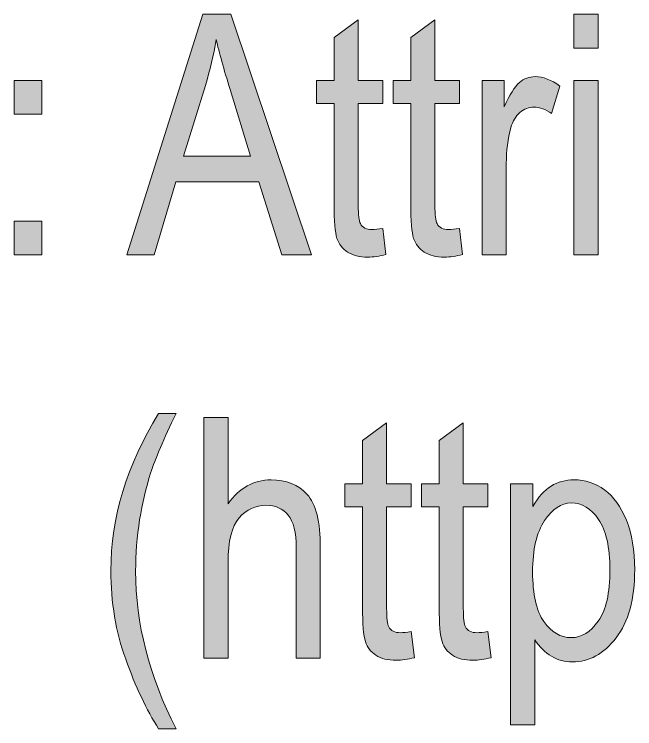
# Model space of a CAD drawing. Header units: inches. Extents: x 19 to 517, y 28 to 779.
# Drawn here: x 73.13 to 106.35, y 71.49 to 109.76 of the extents above; entities that cross this region are included whole.
import ezdxf

# ---------------------------------------------------------------- set-up
doc = ezdxf.new("R2010")
doc.units = ezdxf.units.IN
doc.header["$MEASUREMENT"] = 0
doc.layers.add('Layer 1', color=7, linetype='Continuous')

# ---------------------------------------------------------------- blocks, each defined once
blk = doc.blocks.new('block 428')
at = {"layer": 'Layer 1', "lineweight": 0}
blk.add_lwpolyline([(73.134, 104.408), (73.134, 106.21), (74.611, 106.21), (74.611, 104.408), (73.134, 104.408)], dxfattribs=at)
blk = doc.blocks.new('block 429')
at = {"layer": 'Layer 1', "lineweight": 0}
blk.add_lwpolyline([(73.134, 96.876), (73.134, 98.678), (74.611, 98.678), (74.611, 96.876), (73.134, 96.876)], dxfattribs=at)
blk = doc.blocks.new('block 430')
at = {"layer": 'Layer 1', "true_color": 0x231f20}
h = blk.add_hatch(color=250, dxfattribs=at)
h.dxf.hatch_style = 2
h.paths.add_polyline_path([(73.134, 104.408), (73.134, 106.21), (74.611, 106.21), (74.611, 104.408)])
h.paths.add_polyline_path([(73.134, 96.876), (73.134, 98.678), (74.611, 98.678), (74.611, 96.876)])
at = {"layer": 'Layer 1', "lineweight": 0}
for points in [[(73.134, 104.408), (73.134, 106.21), (74.611, 106.21), (74.611, 104.408), (73.134, 104.408), (73.134, 104.408)], [(73.134, 96.876), (73.134, 98.678), (74.611, 98.678), (74.611, 96.876), (73.134, 96.876), (73.134, 96.876)]]:
    blk.add_lwpolyline(points, dxfattribs=at)
blk = doc.blocks.new('block 431')
at = {"layer": 'Layer 1', "lineweight": 0}
blk.add_lwpolyline([(79.155, 96.876), (83.23, 109.761), (84.724, 109.761), (89.051, 96.876), (87.452, 96.876), (86.223, 100.778), (81.777, 100.778), (80.629, 96.876), (79.155, 96.876)], dxfattribs=at)
blk = doc.blocks.new('block 432')
at = {"layer": 'Layer 1', "lineweight": 0}
blk.add_open_spline([(82.186, 102.167), (82.186, 102.167), (85.785, 102.167), (85.785, 102.167), (85.785, 102.167), (84.687, 105.735), (84.687, 105.735), (84.348, 106.831), (84.099, 107.722), (83.941, 108.407), (83.804, 107.581), (83.611, 106.761), (83.362, 105.946), (83.362, 105.946), (82.186, 102.167), (82.186, 102.167)], degree=3, knots=[0, 0, 0, 0, 1, 1, 1, 2, 2, 2, 3, 3, 3, 4, 4, 4, 5, 5, 5, 5], dxfattribs=at)
blk = doc.blocks.new('block 433')
at = {"layer": 'Layer 1', "true_color": 0x231f20}
h = blk.add_hatch(color=250, dxfattribs=at)
h.dxf.hatch_style = 2
h.paths.add_polyline_path([(79.155, 96.876), (83.23, 109.761), (84.724, 109.761), (89.051, 96.876), (87.452, 96.876), (86.223, 100.778), (81.777, 100.778), (80.629, 96.876)])
edge = h.paths.add_edge_path()
edge.add_spline(control_points=[(82.186, 102.167), (82.186, 102.167), (85.785, 102.167), (85.785, 102.167), (85.785, 102.167), (84.687, 105.735), (84.687, 105.735), (84.348, 106.831), (84.099, 107.722), (83.941, 108.407), (83.804, 107.581), (83.611, 106.761), (83.362, 105.946), (83.362, 105.946), (82.186, 102.167), (82.186, 102.167)], knot_values=[0, 0, 0, 0, 1, 1, 1, 2, 2, 2, 3, 3, 3, 4, 4, 4, 5, 5, 5, 5], degree=3, periodic=1)
at = {"layer": 'Layer 1', "lineweight": 0}
blk.add_lwpolyline([(79.155, 96.876), (83.23, 109.761), (84.724, 109.761), (89.051, 96.876), (87.452, 96.876), (86.223, 100.778), (81.777, 100.778), (80.629, 96.876), (79.155, 96.876), (79.155, 96.876)], dxfattribs=at)
blk.add_open_spline([(82.186, 102.167), (82.186, 102.167), (85.785, 102.167), (85.785, 102.167), (85.785, 102.167), (84.687, 105.735), (84.687, 105.735), (84.348, 106.831), (84.099, 107.722), (83.941, 108.407), (83.804, 107.581), (83.611, 106.761), (83.362, 105.946), (83.362, 105.946), (82.186, 102.167), (82.186, 102.167)], degree=3, knots=[0, 0, 0, 0, 1, 1, 1, 2, 2, 2, 3, 3, 3, 4, 4, 4, 5, 5, 5, 5], dxfattribs=at)
blk = doc.blocks.new('block 434')
at = {"layer": 'Layer 1', "lineweight": 0}
blk.add_open_spline([(92.857, 98.291), (92.857, 98.291), (93.033, 96.894), (93.033, 96.894), (92.675, 96.8), (92.353, 96.753), (92.066, 96.753), (91.615, 96.753), (91.252, 96.843), (90.976, 97.021), (90.701, 97.199), (90.512, 97.444), (90.409, 97.755), (90.307, 98.065), (90.256, 98.684), (90.256, 99.609), (90.256, 99.609), (90.256, 104.979), (90.256, 104.979), (90.256, 104.979), (89.306, 104.979), (89.306, 104.979), (89.306, 104.979), (89.306, 106.21), (89.306, 106.21), (89.306, 106.21), (90.256, 106.21), (90.256, 106.21), (90.256, 106.21), (90.256, 108.521), (90.256, 108.521), (90.256, 108.521), (91.548, 109.471), (91.548, 109.471), (91.548, 109.471), (91.548, 106.21), (91.548, 106.21), (91.548, 106.21), (92.857, 106.21), (92.857, 106.21), (92.857, 106.21), (92.857, 104.979), (92.857, 104.979), (92.857, 104.979), (91.548, 104.979), (91.548, 104.979), (91.548, 104.979), (91.548, 99.521), (91.548, 99.521), (91.548, 99.018), (91.586, 98.692), (91.662, 98.546), (91.773, 98.335), (91.981, 98.229), (92.286, 98.229), (92.432, 98.229), (92.623, 98.25), (92.857, 98.291)], degree=3, knots=[0, 0, 0, 0, 1, 1, 1, 2, 2, 2, 3, 3, 3, 4, 4, 4, 5, 5, 5, 6, 6, 6, 7, 7, 7, 8, 8, 8, 9, 9, 9, 10, 10, 10, 11, 11, 11, 12, 12, 12, 13, 13, 13, 14, 14, 14, 15, 15, 15, 16, 16, 16, 17, 17, 17, 18, 18, 18, 19, 19, 19, 19], dxfattribs=at)
blk = doc.blocks.new('block 435')
at = {"layer": 'Layer 1', "true_color": 0x231f20}
h = blk.add_hatch(color=250, dxfattribs=at)
h.dxf.hatch_style = 2
edge = h.paths.add_edge_path()
edge.add_spline(control_points=[(92.857, 98.291), (92.857, 98.291), (93.033, 96.894), (93.033, 96.894), (92.675, 96.8), (92.353, 96.753), (92.066, 96.753), (91.615, 96.753), (91.252, 96.843), (90.976, 97.021), (90.701, 97.199), (90.512, 97.444), (90.409, 97.755), (90.307, 98.065), (90.256, 98.684), (90.256, 99.609), (90.256, 99.609), (90.256, 104.979), (90.256, 104.979), (90.256, 104.979), (89.306, 104.979), (89.306, 104.979), (89.306, 104.979), (89.306, 106.21), (89.306, 106.21), (89.306, 106.21), (90.256, 106.21), (90.256, 106.21), (90.256, 106.21), (90.256, 108.521), (90.256, 108.521), (90.256, 108.521), (91.548, 109.471), (91.548, 109.471), (91.548, 109.471), (91.548, 106.21), (91.548, 106.21), (91.548, 106.21), (92.857, 106.21), (92.857, 106.21), (92.857, 106.21), (92.857, 104.979), (92.857, 104.979), (92.857, 104.979), (91.548, 104.979), (91.548, 104.979), (91.548, 104.979), (91.548, 99.521), (91.548, 99.521), (91.548, 99.018), (91.586, 98.692), (91.662, 98.546), (91.773, 98.335), (91.981, 98.229), (92.286, 98.229), (92.432, 98.229), (92.623, 98.25), (92.857, 98.291)], knot_values=[0, 0, 0, 0, 1, 1, 1, 2, 2, 2, 3, 3, 3, 4, 4, 4, 5, 5, 5, 6, 6, 6, 7, 7, 7, 8, 8, 8, 9, 9, 9, 10, 10, 10, 11, 11, 11, 12, 12, 12, 13, 13, 13, 14, 14, 14, 15, 15, 15, 16, 16, 16, 17, 17, 17, 18, 18, 18, 19, 19, 19, 19], degree=3, periodic=1)
at = {"layer": 'Layer 1', "lineweight": 0}
blk.add_open_spline([(92.857, 98.291), (92.857, 98.291), (93.033, 96.894), (93.033, 96.894), (92.675, 96.8), (92.353, 96.753), (92.066, 96.753), (91.615, 96.753), (91.252, 96.843), (90.976, 97.021), (90.701, 97.199), (90.512, 97.444), (90.409, 97.755), (90.307, 98.065), (90.256, 98.684), (90.256, 99.609), (90.256, 99.609), (90.256, 104.979), (90.256, 104.979), (90.256, 104.979), (89.306, 104.979), (89.306, 104.979), (89.306, 104.979), (89.306, 106.21), (89.306, 106.21), (89.306, 106.21), (90.256, 106.21), (90.256, 106.21), (90.256, 106.21), (90.256, 108.521), (90.256, 108.521), (90.256, 108.521), (91.548, 109.471), (91.548, 109.471), (91.548, 109.471), (91.548, 106.21), (91.548, 106.21), (91.548, 106.21), (92.857, 106.21), (92.857, 106.21), (92.857, 106.21), (92.857, 104.979), (92.857, 104.979), (92.857, 104.979), (91.548, 104.979), (91.548, 104.979), (91.548, 104.979), (91.548, 99.521), (91.548, 99.521), (91.548, 99.018), (91.586, 98.692), (91.662, 98.546), (91.773, 98.335), (91.981, 98.229), (92.286, 98.229), (92.432, 98.229), (92.623, 98.25), (92.857, 98.291)], degree=3, knots=[0, 0, 0, 0, 1, 1, 1, 2, 2, 2, 3, 3, 3, 4, 4, 4, 5, 5, 5, 6, 6, 6, 7, 7, 7, 8, 8, 8, 9, 9, 9, 10, 10, 10, 11, 11, 11, 12, 12, 12, 13, 13, 13, 14, 14, 14, 15, 15, 15, 16, 16, 16, 17, 17, 17, 18, 18, 18, 19, 19, 19, 19], dxfattribs=at)
blk = doc.blocks.new('block 436')
at = {"layer": 'Layer 1', "lineweight": 0}
blk.add_open_spline([(96.962, 98.291), (96.962, 98.291), (97.137, 96.894), (97.137, 96.894), (96.78, 96.8), (96.458, 96.753), (96.171, 96.753), (95.719, 96.753), (95.356, 96.843), (95.081, 97.021), (94.805, 97.199), (94.616, 97.444), (94.514, 97.755), (94.411, 98.065), (94.36, 98.684), (94.36, 99.609), (94.36, 99.609), (94.36, 104.979), (94.36, 104.979), (94.36, 104.979), (93.411, 104.979), (93.411, 104.979), (93.411, 104.979), (93.411, 106.21), (93.411, 106.21), (93.411, 106.21), (94.36, 106.21), (94.36, 106.21), (94.36, 106.21), (94.36, 108.521), (94.36, 108.521), (94.36, 108.521), (95.652, 109.471), (95.652, 109.471), (95.652, 109.471), (95.652, 106.21), (95.652, 106.21), (95.652, 106.21), (96.962, 106.21), (96.962, 106.21), (96.962, 106.21), (96.962, 104.979), (96.962, 104.979), (96.962, 104.979), (95.652, 104.979), (95.652, 104.979), (95.652, 104.979), (95.652, 99.521), (95.652, 99.521), (95.652, 99.018), (95.69, 98.692), (95.766, 98.546), (95.878, 98.335), (96.086, 98.229), (96.39, 98.229), (96.537, 98.229), (96.727, 98.25), (96.962, 98.291)], degree=3, knots=[0, 0, 0, 0, 1, 1, 1, 2, 2, 2, 3, 3, 3, 4, 4, 4, 5, 5, 5, 6, 6, 6, 7, 7, 7, 8, 8, 8, 9, 9, 9, 10, 10, 10, 11, 11, 11, 12, 12, 12, 13, 13, 13, 14, 14, 14, 15, 15, 15, 16, 16, 16, 17, 17, 17, 18, 18, 18, 19, 19, 19, 19], dxfattribs=at)
blk = doc.blocks.new('block 437')
at = {"layer": 'Layer 1', "true_color": 0x231f20}
h = blk.add_hatch(color=250, dxfattribs=at)
h.dxf.hatch_style = 2
edge = h.paths.add_edge_path()
edge.add_spline(control_points=[(96.962, 98.291), (96.962, 98.291), (97.137, 96.894), (97.137, 96.894), (96.78, 96.8), (96.458, 96.753), (96.171, 96.753), (95.719, 96.753), (95.356, 96.843), (95.081, 97.021), (94.805, 97.199), (94.616, 97.444), (94.514, 97.755), (94.411, 98.065), (94.36, 98.684), (94.36, 99.609), (94.36, 99.609), (94.36, 104.979), (94.36, 104.979), (94.36, 104.979), (93.411, 104.979), (93.411, 104.979), (93.411, 104.979), (93.411, 106.21), (93.411, 106.21), (93.411, 106.21), (94.36, 106.21), (94.36, 106.21), (94.36, 106.21), (94.36, 108.521), (94.36, 108.521), (94.36, 108.521), (95.652, 109.471), (95.652, 109.471), (95.652, 109.471), (95.652, 106.21), (95.652, 106.21), (95.652, 106.21), (96.962, 106.21), (96.962, 106.21), (96.962, 106.21), (96.962, 104.979), (96.962, 104.979), (96.962, 104.979), (95.652, 104.979), (95.652, 104.979), (95.652, 104.979), (95.652, 99.521), (95.652, 99.521), (95.652, 99.018), (95.69, 98.692), (95.766, 98.546), (95.878, 98.335), (96.086, 98.229), (96.39, 98.229), (96.537, 98.229), (96.727, 98.25), (96.962, 98.291)], knot_values=[0, 0, 0, 0, 1, 1, 1, 2, 2, 2, 3, 3, 3, 4, 4, 4, 5, 5, 5, 6, 6, 6, 7, 7, 7, 8, 8, 8, 9, 9, 9, 10, 10, 10, 11, 11, 11, 12, 12, 12, 13, 13, 13, 14, 14, 14, 15, 15, 15, 16, 16, 16, 17, 17, 17, 18, 18, 18, 19, 19, 19, 19], degree=3, periodic=1)
at = {"layer": 'Layer 1', "lineweight": 0}
blk.add_open_spline([(96.962, 98.291), (96.962, 98.291), (97.137, 96.894), (97.137, 96.894), (96.78, 96.8), (96.458, 96.753), (96.171, 96.753), (95.719, 96.753), (95.356, 96.843), (95.081, 97.021), (94.805, 97.199), (94.616, 97.444), (94.514, 97.755), (94.411, 98.065), (94.36, 98.684), (94.36, 99.609), (94.36, 99.609), (94.36, 104.979), (94.36, 104.979), (94.36, 104.979), (93.411, 104.979), (93.411, 104.979), (93.411, 104.979), (93.411, 106.21), (93.411, 106.21), (93.411, 106.21), (94.36, 106.21), (94.36, 106.21), (94.36, 106.21), (94.36, 108.521), (94.36, 108.521), (94.36, 108.521), (95.652, 109.471), (95.652, 109.471), (95.652, 109.471), (95.652, 106.21), (95.652, 106.21), (95.652, 106.21), (96.962, 106.21), (96.962, 106.21), (96.962, 106.21), (96.962, 104.979), (96.962, 104.979), (96.962, 104.979), (95.652, 104.979), (95.652, 104.979), (95.652, 104.979), (95.652, 99.521), (95.652, 99.521), (95.652, 99.018), (95.69, 98.692), (95.766, 98.546), (95.878, 98.335), (96.086, 98.229), (96.39, 98.229), (96.537, 98.229), (96.727, 98.25), (96.962, 98.291)], degree=3, knots=[0, 0, 0, 0, 1, 1, 1, 2, 2, 2, 3, 3, 3, 4, 4, 4, 5, 5, 5, 6, 6, 6, 7, 7, 7, 8, 8, 8, 9, 9, 9, 10, 10, 10, 11, 11, 11, 12, 12, 12, 13, 13, 13, 14, 14, 14, 15, 15, 15, 16, 16, 16, 17, 17, 17, 18, 18, 18, 19, 19, 19, 19], dxfattribs=at)
blk = doc.blocks.new('block 438')
at = {"layer": 'Layer 1', "lineweight": 0}
blk.add_open_spline([(98.183, 96.876), (98.183, 96.876), (98.183, 106.21), (98.183, 106.21), (98.183, 106.21), (99.352, 106.21), (99.352, 106.21), (99.352, 106.21), (99.352, 104.795), (99.352, 104.795), (99.651, 105.451), (99.925, 105.886), (100.174, 106.101), (100.423, 106.313), (100.703, 106.421), (101.013, 106.421), (101.447, 106.421), (101.889, 106.251), (102.34, 105.911), (102.34, 105.911), (101.901, 104.443), (101.901, 104.443), (101.579, 104.672), (101.265, 104.786), (100.961, 104.786), (100.685, 104.786), (100.433, 104.689), (100.205, 104.496), (99.976, 104.303), (99.815, 104.033), (99.721, 103.688), (99.557, 103.084), (99.475, 102.442), (99.475, 101.763), (99.475, 101.763), (99.475, 96.876), (99.475, 96.876), (99.475, 96.876), (98.183, 96.876), (98.183, 96.876)], degree=3, knots=[0, 0, 0, 0, 1, 1, 1, 2, 2, 2, 3, 3, 3, 4, 4, 4, 5, 5, 5, 6, 6, 6, 7, 7, 7, 8, 8, 8, 9, 9, 9, 10, 10, 10, 11, 11, 11, 12, 12, 12, 13, 13, 13, 13], dxfattribs=at)
blk = doc.blocks.new('block 439')
at = {"layer": 'Layer 1', "true_color": 0x231f20}
h = blk.add_hatch(color=250, dxfattribs=at)
h.dxf.hatch_style = 2
edge = h.paths.add_edge_path()
edge.add_spline(control_points=[(98.183, 96.876), (98.183, 96.876), (98.183, 106.21), (98.183, 106.21), (98.183, 106.21), (99.352, 106.21), (99.352, 106.21), (99.352, 106.21), (99.352, 104.795), (99.352, 104.795), (99.651, 105.451), (99.925, 105.886), (100.174, 106.101), (100.423, 106.313), (100.703, 106.421), (101.013, 106.421), (101.447, 106.421), (101.889, 106.251), (102.34, 105.911), (102.34, 105.911), (101.901, 104.443), (101.901, 104.443), (101.579, 104.672), (101.265, 104.786), (100.961, 104.786), (100.685, 104.786), (100.433, 104.689), (100.205, 104.496), (99.976, 104.303), (99.815, 104.033), (99.721, 103.688), (99.557, 103.084), (99.475, 102.442), (99.475, 101.763), (99.475, 101.763), (99.475, 96.876), (99.475, 96.876), (99.475, 96.876), (98.183, 96.876), (98.183, 96.876)], knot_values=[0, 0, 0, 0, 1, 1, 1, 2, 2, 2, 3, 3, 3, 4, 4, 4, 5, 5, 5, 6, 6, 6, 7, 7, 7, 8, 8, 8, 9, 9, 9, 10, 10, 10, 11, 11, 11, 12, 12, 12, 13, 13, 13, 13], degree=3, periodic=1)
at = {"layer": 'Layer 1', "lineweight": 0}
blk.add_open_spline([(98.183, 96.876), (98.183, 96.876), (98.183, 106.21), (98.183, 106.21), (98.183, 106.21), (99.352, 106.21), (99.352, 106.21), (99.352, 106.21), (99.352, 104.795), (99.352, 104.795), (99.651, 105.451), (99.925, 105.886), (100.174, 106.101), (100.423, 106.313), (100.703, 106.421), (101.013, 106.421), (101.447, 106.421), (101.889, 106.251), (102.34, 105.911), (102.34, 105.911), (101.901, 104.443), (101.901, 104.443), (101.579, 104.672), (101.265, 104.786), (100.961, 104.786), (100.685, 104.786), (100.433, 104.689), (100.205, 104.496), (99.976, 104.303), (99.815, 104.033), (99.721, 103.688), (99.557, 103.084), (99.475, 102.442), (99.475, 101.763), (99.475, 101.763), (99.475, 96.876), (99.475, 96.876), (99.475, 96.876), (98.183, 96.876), (98.183, 96.876)], degree=3, knots=[0, 0, 0, 0, 1, 1, 1, 2, 2, 2, 3, 3, 3, 4, 4, 4, 5, 5, 5, 6, 6, 6, 7, 7, 7, 8, 8, 8, 9, 9, 9, 10, 10, 10, 11, 11, 11, 12, 12, 12, 13, 13, 13, 13], dxfattribs=at)
blk = doc.blocks.new('block 440')
at = {"layer": 'Layer 1', "lineweight": 0}
blk.add_lwpolyline([(103.096, 107.941), (103.096, 109.761), (104.388, 109.761), (104.388, 107.941), (103.096, 107.941)], dxfattribs=at)
blk = doc.blocks.new('block 441')
at = {"layer": 'Layer 1', "lineweight": 0}
blk.add_lwpolyline([(103.096, 96.876), (103.096, 106.21), (104.388, 106.21), (104.388, 96.876), (103.096, 96.876)], dxfattribs=at)
blk = doc.blocks.new('block 442')
at = {"layer": 'Layer 1', "true_color": 0x231f20}
h = blk.add_hatch(color=250, dxfattribs=at)
h.dxf.hatch_style = 2
h.paths.add_polyline_path([(103.096, 107.941), (103.096, 109.761), (104.388, 109.761), (104.388, 107.941)])
h.paths.add_polyline_path([(103.096, 96.876), (103.096, 106.21), (104.388, 106.21), (104.388, 96.876)])
at = {"layer": 'Layer 1', "lineweight": 0}
for points in [[(103.096, 107.941), (103.096, 109.761), (104.388, 109.761), (104.388, 107.941), (103.096, 107.941), (103.096, 107.941)], [(103.096, 96.876), (103.096, 106.21), (104.388, 106.21), (104.388, 96.876), (103.096, 96.876), (103.096, 96.876)]]:
    blk.add_lwpolyline(points, dxfattribs=at)
blk = doc.blocks.new('block 512')
at = {"layer": 'Layer 1', "lineweight": 0}
blk.add_open_spline([(80.86, 71.487), (80.215, 72.495), (79.628, 73.737), (79.098, 75.214), (78.568, 76.69), (78.302, 78.27), (78.302, 79.951), (78.302, 82.799), (79.155, 85.608), (80.86, 88.38), (80.86, 88.38), (81.792, 88.38), (81.792, 88.38), (81.135, 87.003), (80.683, 85.935), (80.434, 85.176), (80.185, 84.417), (79.988, 83.584), (79.845, 82.676), (79.701, 81.768), (79.63, 80.854), (79.63, 79.934), (79.63, 77.121), (80.35, 74.306), (81.792, 71.487), (81.792, 71.487), (80.86, 71.487), (80.86, 71.487)], degree=3, knots=[0, 0, 0, 0, 1, 1, 1, 2, 2, 2, 3, 3, 3, 4, 4, 4, 5, 5, 5, 6, 6, 6, 7, 7, 7, 8, 8, 8, 9, 9, 9, 9], dxfattribs=at)
blk = doc.blocks.new('block 513')
at = {"layer": 'Layer 1', "true_color": 0x231f20}
h = blk.add_hatch(color=250, dxfattribs=at)
h.dxf.hatch_style = 2
edge = h.paths.add_edge_path()
edge.add_spline(control_points=[(80.86, 71.487), (80.215, 72.495), (79.628, 73.737), (79.098, 75.214), (78.568, 76.69), (78.302, 78.27), (78.302, 79.951), (78.302, 82.799), (79.155, 85.608), (80.86, 88.38), (80.86, 88.38), (81.792, 88.38), (81.792, 88.38), (81.135, 87.003), (80.683, 85.935), (80.434, 85.176), (80.185, 84.417), (79.988, 83.584), (79.845, 82.676), (79.701, 81.768), (79.63, 80.854), (79.63, 79.934), (79.63, 77.121), (80.35, 74.306), (81.792, 71.487), (81.792, 71.487), (80.86, 71.487), (80.86, 71.487)], knot_values=[0, 0, 0, 0, 1, 1, 1, 2, 2, 2, 3, 3, 3, 4, 4, 4, 5, 5, 5, 6, 6, 6, 7, 7, 7, 8, 8, 8, 9, 9, 9, 9], degree=3, periodic=1)
at = {"layer": 'Layer 1', "lineweight": 0}
blk.add_open_spline([(80.86, 71.487), (80.215, 72.495), (79.628, 73.737), (79.098, 75.214), (78.568, 76.69), (78.302, 78.27), (78.302, 79.951), (78.302, 82.799), (79.155, 85.608), (80.86, 88.38), (80.86, 88.38), (81.792, 88.38), (81.792, 88.38), (81.135, 87.003), (80.683, 85.935), (80.434, 85.176), (80.185, 84.417), (79.988, 83.584), (79.845, 82.676), (79.701, 81.768), (79.63, 80.854), (79.63, 79.934), (79.63, 77.121), (80.35, 74.306), (81.792, 71.487), (81.792, 71.487), (80.86, 71.487), (80.86, 71.487)], degree=3, knots=[0, 0, 0, 0, 1, 1, 1, 2, 2, 2, 3, 3, 3, 4, 4, 4, 5, 5, 5, 6, 6, 6, 7, 7, 7, 8, 8, 8, 9, 9, 9, 9], dxfattribs=at)
blk = doc.blocks.new('block 514')
at = {"layer": 'Layer 1', "lineweight": 0}
blk.add_open_spline([(83.286, 75.275), (83.286, 75.275), (83.286, 88.16), (83.286, 88.16), (83.286, 88.16), (84.578, 88.16), (84.578, 88.16), (84.578, 88.16), (84.578, 83.537), (84.578, 83.537), (84.882, 83.965), (85.227, 84.285), (85.61, 84.5), (85.994, 84.713), (86.418, 84.82), (86.881, 84.82), (87.695, 84.82), (88.338, 84.561), (88.81, 84.043), (89.281, 83.523), (89.517, 82.573), (89.517, 81.19), (89.517, 81.19), (89.517, 75.275), (89.517, 75.275), (89.517, 75.275), (88.225, 75.275), (88.225, 75.275), (88.225, 75.275), (88.225, 81.19), (88.225, 81.19), (88.225, 81.999), (88.082, 82.579), (87.795, 82.931), (87.507, 83.282), (87.112, 83.458), (86.608, 83.458), (86.046, 83.458), (85.567, 83.232), (85.171, 82.781), (84.776, 82.33), (84.578, 81.53), (84.578, 80.382), (84.578, 80.382), (84.578, 75.275), (84.578, 75.275), (84.578, 75.275), (83.286, 75.275), (83.286, 75.275)], degree=3, knots=[0, 0, 0, 0, 1, 1, 1, 2, 2, 2, 3, 3, 3, 4, 4, 4, 5, 5, 5, 6, 6, 6, 7, 7, 7, 8, 8, 8, 9, 9, 9, 10, 10, 10, 11, 11, 11, 12, 12, 12, 13, 13, 13, 14, 14, 14, 15, 15, 15, 16, 16, 16, 16], dxfattribs=at)
blk = doc.blocks.new('block 515')
at = {"layer": 'Layer 1', "true_color": 0x231f20}
h = blk.add_hatch(color=250, dxfattribs=at)
h.dxf.hatch_style = 2
edge = h.paths.add_edge_path()
edge.add_spline(control_points=[(83.286, 75.275), (83.286, 75.275), (83.286, 88.16), (83.286, 88.16), (83.286, 88.16), (84.578, 88.16), (84.578, 88.16), (84.578, 88.16), (84.578, 83.537), (84.578, 83.537), (84.882, 83.965), (85.227, 84.285), (85.61, 84.5), (85.994, 84.713), (86.418, 84.82), (86.881, 84.82), (87.695, 84.82), (88.338, 84.561), (88.81, 84.043), (89.281, 83.523), (89.517, 82.573), (89.517, 81.19), (89.517, 81.19), (89.517, 75.275), (89.517, 75.275), (89.517, 75.275), (88.225, 75.275), (88.225, 75.275), (88.225, 75.275), (88.225, 81.19), (88.225, 81.19), (88.225, 81.999), (88.082, 82.579), (87.795, 82.931), (87.507, 83.282), (87.112, 83.458), (86.608, 83.458), (86.046, 83.458), (85.567, 83.232), (85.171, 82.781), (84.776, 82.33), (84.578, 81.53), (84.578, 80.382), (84.578, 80.382), (84.578, 75.275), (84.578, 75.275), (84.578, 75.275), (83.286, 75.275), (83.286, 75.275)], knot_values=[0, 0, 0, 0, 1, 1, 1, 2, 2, 2, 3, 3, 3, 4, 4, 4, 5, 5, 5, 6, 6, 6, 7, 7, 7, 8, 8, 8, 9, 9, 9, 10, 10, 10, 11, 11, 11, 12, 12, 12, 13, 13, 13, 14, 14, 14, 15, 15, 15, 16, 16, 16, 16], degree=3, periodic=1)
at = {"layer": 'Layer 1', "lineweight": 0}
blk.add_open_spline([(83.286, 75.275), (83.286, 75.275), (83.286, 88.16), (83.286, 88.16), (83.286, 88.16), (84.578, 88.16), (84.578, 88.16), (84.578, 88.16), (84.578, 83.537), (84.578, 83.537), (84.882, 83.965), (85.227, 84.285), (85.61, 84.5), (85.994, 84.713), (86.418, 84.82), (86.881, 84.82), (87.695, 84.82), (88.338, 84.561), (88.81, 84.043), (89.281, 83.523), (89.517, 82.573), (89.517, 81.19), (89.517, 81.19), (89.517, 75.275), (89.517, 75.275), (89.517, 75.275), (88.225, 75.275), (88.225, 75.275), (88.225, 75.275), (88.225, 81.19), (88.225, 81.19), (88.225, 81.999), (88.082, 82.579), (87.795, 82.931), (87.507, 83.282), (87.112, 83.458), (86.608, 83.458), (86.046, 83.458), (85.567, 83.232), (85.171, 82.781), (84.776, 82.33), (84.578, 81.53), (84.578, 80.382), (84.578, 80.382), (84.578, 75.275), (84.578, 75.275), (84.578, 75.275), (83.286, 75.275), (83.286, 75.275)], degree=3, knots=[0, 0, 0, 0, 1, 1, 1, 2, 2, 2, 3, 3, 3, 4, 4, 4, 5, 5, 5, 6, 6, 6, 7, 7, 7, 8, 8, 8, 9, 9, 9, 10, 10, 10, 11, 11, 11, 12, 12, 12, 13, 13, 13, 14, 14, 14, 15, 15, 15, 16, 16, 16, 16], dxfattribs=at)
blk = doc.blocks.new('block 516')
at = {"layer": 'Layer 1', "lineweight": 0}
blk.add_open_spline([(94.378, 76.69), (94.378, 76.69), (94.553, 75.293), (94.553, 75.293), (94.196, 75.199), (93.874, 75.152), (93.587, 75.152), (93.135, 75.152), (92.772, 75.242), (92.497, 75.42), (92.221, 75.599), (92.032, 75.844), (91.93, 76.154), (91.827, 76.465), (91.776, 77.083), (91.776, 78.009), (91.776, 78.009), (91.776, 83.379), (91.776, 83.379), (91.776, 83.379), (90.827, 83.379), (90.827, 83.379), (90.827, 83.379), (90.827, 84.609), (90.827, 84.609), (90.827, 84.609), (91.776, 84.609), (91.776, 84.609), (91.776, 84.609), (91.776, 86.921), (91.776, 86.921), (91.776, 86.921), (93.068, 87.87), (93.068, 87.87), (93.068, 87.87), (93.068, 84.609), (93.068, 84.609), (93.068, 84.609), (94.378, 84.609), (94.378, 84.609), (94.378, 84.609), (94.378, 83.379), (94.378, 83.379), (94.378, 83.379), (93.068, 83.379), (93.068, 83.379), (93.068, 83.379), (93.068, 77.921), (93.068, 77.921), (93.068, 77.417), (93.106, 77.092), (93.182, 76.945), (93.294, 76.734), (93.502, 76.629), (93.806, 76.629), (93.953, 76.629), (94.143, 76.649), (94.378, 76.69)], degree=3, knots=[0, 0, 0, 0, 1, 1, 1, 2, 2, 2, 3, 3, 3, 4, 4, 4, 5, 5, 5, 6, 6, 6, 7, 7, 7, 8, 8, 8, 9, 9, 9, 10, 10, 10, 11, 11, 11, 12, 12, 12, 13, 13, 13, 14, 14, 14, 15, 15, 15, 16, 16, 16, 17, 17, 17, 18, 18, 18, 19, 19, 19, 19], dxfattribs=at)
blk = doc.blocks.new('block 517')
at = {"layer": 'Layer 1', "true_color": 0x231f20}
h = blk.add_hatch(color=250, dxfattribs=at)
h.dxf.hatch_style = 2
edge = h.paths.add_edge_path()
edge.add_spline(control_points=[(94.378, 76.69), (94.378, 76.69), (94.553, 75.293), (94.553, 75.293), (94.196, 75.199), (93.874, 75.152), (93.587, 75.152), (93.135, 75.152), (92.772, 75.242), (92.497, 75.42), (92.221, 75.599), (92.032, 75.844), (91.93, 76.154), (91.827, 76.465), (91.776, 77.083), (91.776, 78.009), (91.776, 78.009), (91.776, 83.379), (91.776, 83.379), (91.776, 83.379), (90.827, 83.379), (90.827, 83.379), (90.827, 83.379), (90.827, 84.609), (90.827, 84.609), (90.827, 84.609), (91.776, 84.609), (91.776, 84.609), (91.776, 84.609), (91.776, 86.921), (91.776, 86.921), (91.776, 86.921), (93.068, 87.87), (93.068, 87.87), (93.068, 87.87), (93.068, 84.609), (93.068, 84.609), (93.068, 84.609), (94.378, 84.609), (94.378, 84.609), (94.378, 84.609), (94.378, 83.379), (94.378, 83.379), (94.378, 83.379), (93.068, 83.379), (93.068, 83.379), (93.068, 83.379), (93.068, 77.921), (93.068, 77.921), (93.068, 77.417), (93.106, 77.092), (93.182, 76.945), (93.294, 76.734), (93.502, 76.629), (93.806, 76.629), (93.953, 76.629), (94.143, 76.649), (94.378, 76.69)], knot_values=[0, 0, 0, 0, 1, 1, 1, 2, 2, 2, 3, 3, 3, 4, 4, 4, 5, 5, 5, 6, 6, 6, 7, 7, 7, 8, 8, 8, 9, 9, 9, 10, 10, 10, 11, 11, 11, 12, 12, 12, 13, 13, 13, 14, 14, 14, 15, 15, 15, 16, 16, 16, 17, 17, 17, 18, 18, 18, 19, 19, 19, 19], degree=3, periodic=1)
at = {"layer": 'Layer 1', "lineweight": 0}
blk.add_open_spline([(94.378, 76.69), (94.378, 76.69), (94.553, 75.293), (94.553, 75.293), (94.196, 75.199), (93.874, 75.152), (93.587, 75.152), (93.135, 75.152), (92.772, 75.242), (92.497, 75.42), (92.221, 75.599), (92.032, 75.844), (91.93, 76.154), (91.827, 76.465), (91.776, 77.083), (91.776, 78.009), (91.776, 78.009), (91.776, 83.379), (91.776, 83.379), (91.776, 83.379), (90.827, 83.379), (90.827, 83.379), (90.827, 83.379), (90.827, 84.609), (90.827, 84.609), (90.827, 84.609), (91.776, 84.609), (91.776, 84.609), (91.776, 84.609), (91.776, 86.921), (91.776, 86.921), (91.776, 86.921), (93.068, 87.87), (93.068, 87.87), (93.068, 87.87), (93.068, 84.609), (93.068, 84.609), (93.068, 84.609), (94.378, 84.609), (94.378, 84.609), (94.378, 84.609), (94.378, 83.379), (94.378, 83.379), (94.378, 83.379), (93.068, 83.379), (93.068, 83.379), (93.068, 83.379), (93.068, 77.921), (93.068, 77.921), (93.068, 77.417), (93.106, 77.092), (93.182, 76.945), (93.294, 76.734), (93.502, 76.629), (93.806, 76.629), (93.953, 76.629), (94.143, 76.649), (94.378, 76.69)], degree=3, knots=[0, 0, 0, 0, 1, 1, 1, 2, 2, 2, 3, 3, 3, 4, 4, 4, 5, 5, 5, 6, 6, 6, 7, 7, 7, 8, 8, 8, 9, 9, 9, 10, 10, 10, 11, 11, 11, 12, 12, 12, 13, 13, 13, 14, 14, 14, 15, 15, 15, 16, 16, 16, 17, 17, 17, 18, 18, 18, 19, 19, 19, 19], dxfattribs=at)
blk = doc.blocks.new('block 518')
at = {"layer": 'Layer 1', "lineweight": 0}
blk.add_open_spline([(98.482, 76.69), (98.482, 76.69), (98.658, 75.293), (98.658, 75.293), (98.3, 75.199), (97.978, 75.152), (97.691, 75.152), (97.24, 75.152), (96.877, 75.242), (96.601, 75.42), (96.326, 75.599), (96.137, 75.844), (96.034, 76.154), (95.932, 76.465), (95.881, 77.083), (95.881, 78.009), (95.881, 78.009), (95.881, 83.379), (95.881, 83.379), (95.881, 83.379), (94.931, 83.379), (94.931, 83.379), (94.931, 83.379), (94.931, 84.609), (94.931, 84.609), (94.931, 84.609), (95.881, 84.609), (95.881, 84.609), (95.881, 84.609), (95.881, 86.921), (95.881, 86.921), (95.881, 86.921), (97.173, 87.87), (97.173, 87.87), (97.173, 87.87), (97.173, 84.609), (97.173, 84.609), (97.173, 84.609), (98.482, 84.609), (98.482, 84.609), (98.482, 84.609), (98.482, 83.379), (98.482, 83.379), (98.482, 83.379), (97.173, 83.379), (97.173, 83.379), (97.173, 83.379), (97.173, 77.921), (97.173, 77.921), (97.173, 77.417), (97.211, 77.092), (97.287, 76.945), (97.398, 76.734), (97.606, 76.629), (97.911, 76.629), (98.057, 76.629), (98.248, 76.649), (98.482, 76.69)], degree=3, knots=[0, 0, 0, 0, 1, 1, 1, 2, 2, 2, 3, 3, 3, 4, 4, 4, 5, 5, 5, 6, 6, 6, 7, 7, 7, 8, 8, 8, 9, 9, 9, 10, 10, 10, 11, 11, 11, 12, 12, 12, 13, 13, 13, 14, 14, 14, 15, 15, 15, 16, 16, 16, 17, 17, 17, 18, 18, 18, 19, 19, 19, 19], dxfattribs=at)
blk = doc.blocks.new('block 519')
at = {"layer": 'Layer 1', "true_color": 0x231f20}
h = blk.add_hatch(color=250, dxfattribs=at)
h.dxf.hatch_style = 2
edge = h.paths.add_edge_path()
edge.add_spline(control_points=[(98.482, 76.69), (98.482, 76.69), (98.658, 75.293), (98.658, 75.293), (98.3, 75.199), (97.978, 75.152), (97.691, 75.152), (97.24, 75.152), (96.877, 75.242), (96.601, 75.42), (96.326, 75.599), (96.137, 75.844), (96.034, 76.154), (95.932, 76.465), (95.881, 77.083), (95.881, 78.009), (95.881, 78.009), (95.881, 83.379), (95.881, 83.379), (95.881, 83.379), (94.931, 83.379), (94.931, 83.379), (94.931, 83.379), (94.931, 84.609), (94.931, 84.609), (94.931, 84.609), (95.881, 84.609), (95.881, 84.609), (95.881, 84.609), (95.881, 86.921), (95.881, 86.921), (95.881, 86.921), (97.173, 87.87), (97.173, 87.87), (97.173, 87.87), (97.173, 84.609), (97.173, 84.609), (97.173, 84.609), (98.482, 84.609), (98.482, 84.609), (98.482, 84.609), (98.482, 83.379), (98.482, 83.379), (98.482, 83.379), (97.173, 83.379), (97.173, 83.379), (97.173, 83.379), (97.173, 77.921), (97.173, 77.921), (97.173, 77.417), (97.211, 77.092), (97.287, 76.945), (97.398, 76.734), (97.606, 76.629), (97.911, 76.629), (98.057, 76.629), (98.248, 76.649), (98.482, 76.69)], knot_values=[0, 0, 0, 0, 1, 1, 1, 2, 2, 2, 3, 3, 3, 4, 4, 4, 5, 5, 5, 6, 6, 6, 7, 7, 7, 8, 8, 8, 9, 9, 9, 10, 10, 10, 11, 11, 11, 12, 12, 12, 13, 13, 13, 14, 14, 14, 15, 15, 15, 16, 16, 16, 17, 17, 17, 18, 18, 18, 19, 19, 19, 19], degree=3, periodic=1)
at = {"layer": 'Layer 1', "lineweight": 0}
blk.add_open_spline([(98.482, 76.69), (98.482, 76.69), (98.658, 75.293), (98.658, 75.293), (98.3, 75.199), (97.978, 75.152), (97.691, 75.152), (97.24, 75.152), (96.877, 75.242), (96.601, 75.42), (96.326, 75.599), (96.137, 75.844), (96.034, 76.154), (95.932, 76.465), (95.881, 77.083), (95.881, 78.009), (95.881, 78.009), (95.881, 83.379), (95.881, 83.379), (95.881, 83.379), (94.931, 83.379), (94.931, 83.379), (94.931, 83.379), (94.931, 84.609), (94.931, 84.609), (94.931, 84.609), (95.881, 84.609), (95.881, 84.609), (95.881, 84.609), (95.881, 86.921), (95.881, 86.921), (95.881, 86.921), (97.173, 87.87), (97.173, 87.87), (97.173, 87.87), (97.173, 84.609), (97.173, 84.609), (97.173, 84.609), (98.482, 84.609), (98.482, 84.609), (98.482, 84.609), (98.482, 83.379), (98.482, 83.379), (98.482, 83.379), (97.173, 83.379), (97.173, 83.379), (97.173, 83.379), (97.173, 77.921), (97.173, 77.921), (97.173, 77.417), (97.211, 77.092), (97.287, 76.945), (97.398, 76.734), (97.606, 76.629), (97.911, 76.629), (98.057, 76.629), (98.248, 76.649), (98.482, 76.69)], degree=3, knots=[0, 0, 0, 0, 1, 1, 1, 2, 2, 2, 3, 3, 3, 4, 4, 4, 5, 5, 5, 6, 6, 6, 7, 7, 7, 8, 8, 8, 9, 9, 9, 10, 10, 10, 11, 11, 11, 12, 12, 12, 13, 13, 13, 14, 14, 14, 15, 15, 15, 16, 16, 16, 17, 17, 17, 18, 18, 18, 19, 19, 19, 19], dxfattribs=at)
blk = doc.blocks.new('block 520')
at = {"layer": 'Layer 1', "lineweight": 0}
blk.add_open_spline([(99.704, 71.698), (99.704, 71.698), (99.704, 84.609), (99.704, 84.609), (99.704, 84.609), (100.899, 84.609), (100.899, 84.609), (100.899, 84.609), (100.899, 83.396), (100.899, 83.396), (101.192, 83.9), (101.516, 84.264), (101.873, 84.486), (102.23, 84.709), (102.639, 84.82), (103.102, 84.82), (103.704, 84.82), (104.248, 84.642), (104.734, 84.284), (105.219, 83.927), (105.61, 83.383), (105.905, 82.654), (106.2, 81.924), (106.348, 81.047), (106.348, 80.021), (106.348, 78.434), (106.016, 77.21), (105.351, 76.352), (104.686, 75.493), (103.905, 75.064), (103.008, 75.064), (102.61, 75.064), (102.238, 75.167), (101.892, 75.372), (101.547, 75.577), (101.248, 75.867), (100.996, 76.242), (100.996, 76.242), (100.996, 71.698), (100.996, 71.698), (100.996, 71.698), (99.704, 71.698), (99.704, 71.698)], degree=3, knots=[0, 0, 0, 0, 1, 1, 1, 2, 2, 2, 3, 3, 3, 4, 4, 4, 5, 5, 5, 6, 6, 6, 7, 7, 7, 8, 8, 8, 9, 9, 9, 10, 10, 10, 11, 11, 11, 12, 12, 12, 13, 13, 13, 14, 14, 14, 14], dxfattribs=at)
blk = doc.blocks.new('block 521')
at = {"layer": 'Layer 1', "lineweight": 0}
blk.add_open_spline([(100.883, 79.89), (100.883, 78.683), (101.085, 77.793), (101.488, 77.223), (101.891, 76.65), (102.379, 76.365), (102.952, 76.365), (103.502, 76.365), (103.984, 76.661), (104.399, 77.253), (104.814, 77.845), (105.021, 78.759), (105.021, 79.995), (105.021, 81.214), (104.819, 82.116), (104.416, 82.702), (104.013, 83.288), (103.522, 83.581), (102.943, 83.581), (102.423, 83.581), (101.95, 83.266), (101.523, 82.637), (101.096, 82.006), (100.883, 81.091), (100.883, 79.89)], degree=3, knots=[0, 0, 0, 0, 1, 1, 1, 2, 2, 2, 3, 3, 3, 4, 4, 4, 5, 5, 5, 6, 6, 6, 7, 7, 7, 8, 8, 8, 8], dxfattribs=at)
blk = doc.blocks.new('block 522')
at = {"layer": 'Layer 1', "true_color": 0x231f20}
h = blk.add_hatch(color=250, dxfattribs=at)
h.dxf.hatch_style = 2
edge = h.paths.add_edge_path()
edge.add_spline(control_points=[(99.704, 71.698), (99.704, 71.698), (99.704, 84.609), (99.704, 84.609), (99.704, 84.609), (100.899, 84.609), (100.899, 84.609), (100.899, 84.609), (100.899, 83.396), (100.899, 83.396), (101.192, 83.9), (101.516, 84.264), (101.873, 84.486), (102.23, 84.709), (102.639, 84.82), (103.102, 84.82), (103.704, 84.82), (104.248, 84.642), (104.734, 84.284), (105.219, 83.927), (105.61, 83.383), (105.905, 82.654), (106.2, 81.924), (106.348, 81.047), (106.348, 80.021), (106.348, 78.434), (106.016, 77.21), (105.351, 76.352), (104.686, 75.493), (103.905, 75.064), (103.008, 75.064), (102.61, 75.064), (102.238, 75.167), (101.892, 75.372), (101.547, 75.577), (101.248, 75.867), (100.996, 76.242), (100.996, 76.242), (100.996, 71.698), (100.996, 71.698), (100.996, 71.698), (99.704, 71.698), (99.704, 71.698)], knot_values=[0, 0, 0, 0, 1, 1, 1, 2, 2, 2, 3, 3, 3, 4, 4, 4, 5, 5, 5, 6, 6, 6, 7, 7, 7, 8, 8, 8, 9, 9, 9, 10, 10, 10, 11, 11, 11, 12, 12, 12, 13, 13, 13, 14, 14, 14, 14], degree=3, periodic=1)
edge = h.paths.add_edge_path()
edge.add_spline(control_points=[(100.883, 79.89), (100.883, 78.683), (101.085, 77.793), (101.488, 77.223), (101.891, 76.65), (102.379, 76.365), (102.952, 76.365), (103.502, 76.365), (103.984, 76.661), (104.399, 77.253), (104.814, 77.845), (105.021, 78.759), (105.021, 79.995), (105.021, 81.214), (104.819, 82.116), (104.416, 82.702), (104.013, 83.288), (103.522, 83.581), (102.943, 83.581), (102.423, 83.581), (101.95, 83.266), (101.523, 82.637), (101.096, 82.006), (100.883, 81.091), (100.883, 79.89)], knot_values=[0, 0, 0, 0, 1, 1, 1, 2, 2, 2, 3, 3, 3, 4, 4, 4, 5, 5, 5, 6, 6, 6, 7, 7, 7, 8, 8, 8, 8], degree=3, periodic=1)
at = {"layer": 'Layer 1', "lineweight": 0}
for points, knots in [([(99.704, 71.698), (99.704, 71.698), (99.704, 84.609), (99.704, 84.609), (99.704, 84.609), (100.899, 84.609), (100.899, 84.609), (100.899, 84.609), (100.899, 83.396), (100.899, 83.396), (101.192, 83.9), (101.516, 84.264), (101.873, 84.486), (102.23, 84.709), (102.639, 84.82), (103.102, 84.82), (103.704, 84.82), (104.248, 84.642), (104.734, 84.284), (105.219, 83.927), (105.61, 83.383), (105.905, 82.654), (106.2, 81.924), (106.348, 81.047), (106.348, 80.021), (106.348, 78.434), (106.016, 77.21), (105.351, 76.352), (104.686, 75.493), (103.905, 75.064), (103.008, 75.064), (102.61, 75.064), (102.238, 75.167), (101.892, 75.372), (101.547, 75.577), (101.248, 75.867), (100.996, 76.242), (100.996, 76.242), (100.996, 71.698), (100.996, 71.698), (100.996, 71.698), (99.704, 71.698), (99.704, 71.698)], [0, 0, 0, 0, 1, 1, 1, 2, 2, 2, 3, 3, 3, 4, 4, 4, 5, 5, 5, 6, 6, 6, 7, 7, 7, 8, 8, 8, 9, 9, 9, 10, 10, 10, 11, 11, 11, 12, 12, 12, 13, 13, 13, 14, 14, 14, 14]), ([(100.883, 79.89), (100.883, 78.683), (101.085, 77.793), (101.488, 77.223), (101.891, 76.65), (102.379, 76.365), (102.952, 76.365), (103.502, 76.365), (103.984, 76.661), (104.399, 77.253), (104.814, 77.845), (105.021, 78.759), (105.021, 79.995), (105.021, 81.214), (104.819, 82.116), (104.416, 82.702), (104.013, 83.288), (103.522, 83.581), (102.943, 83.581), (102.423, 83.581), (101.95, 83.266), (101.523, 82.637), (101.096, 82.006), (100.883, 81.091), (100.883, 79.89)], [0, 0, 0, 0, 1, 1, 1, 2, 2, 2, 3, 3, 3, 4, 4, 4, 5, 5, 5, 6, 6, 6, 7, 7, 7, 8, 8, 8, 8])]:
    blk.add_open_spline(points, degree=3, knots=knots, dxfattribs=at)

msp = doc.modelspace()

# ---------------------------------------------------------------- block references
at = {"layer": 'Layer 1'}
for name in ['block 431', 'block 433', 'block 434', 'block 435', 'block 436', 'block 437', 'block 440', 'block 442', 'block 432', 'block 438', 'block 439', 'block 428', 'block 430', 'block 441', 'block 429', 'block 512', 'block 513', 'block 514', 'block 515', 'block 516', 'block 517', 'block 518', 'block 519', 'block 520', 'block 522', 'block 521']:
    msp.add_blockref(name, (0, 0), dxfattribs=at)

doc.saveas('drawing.dxf')
